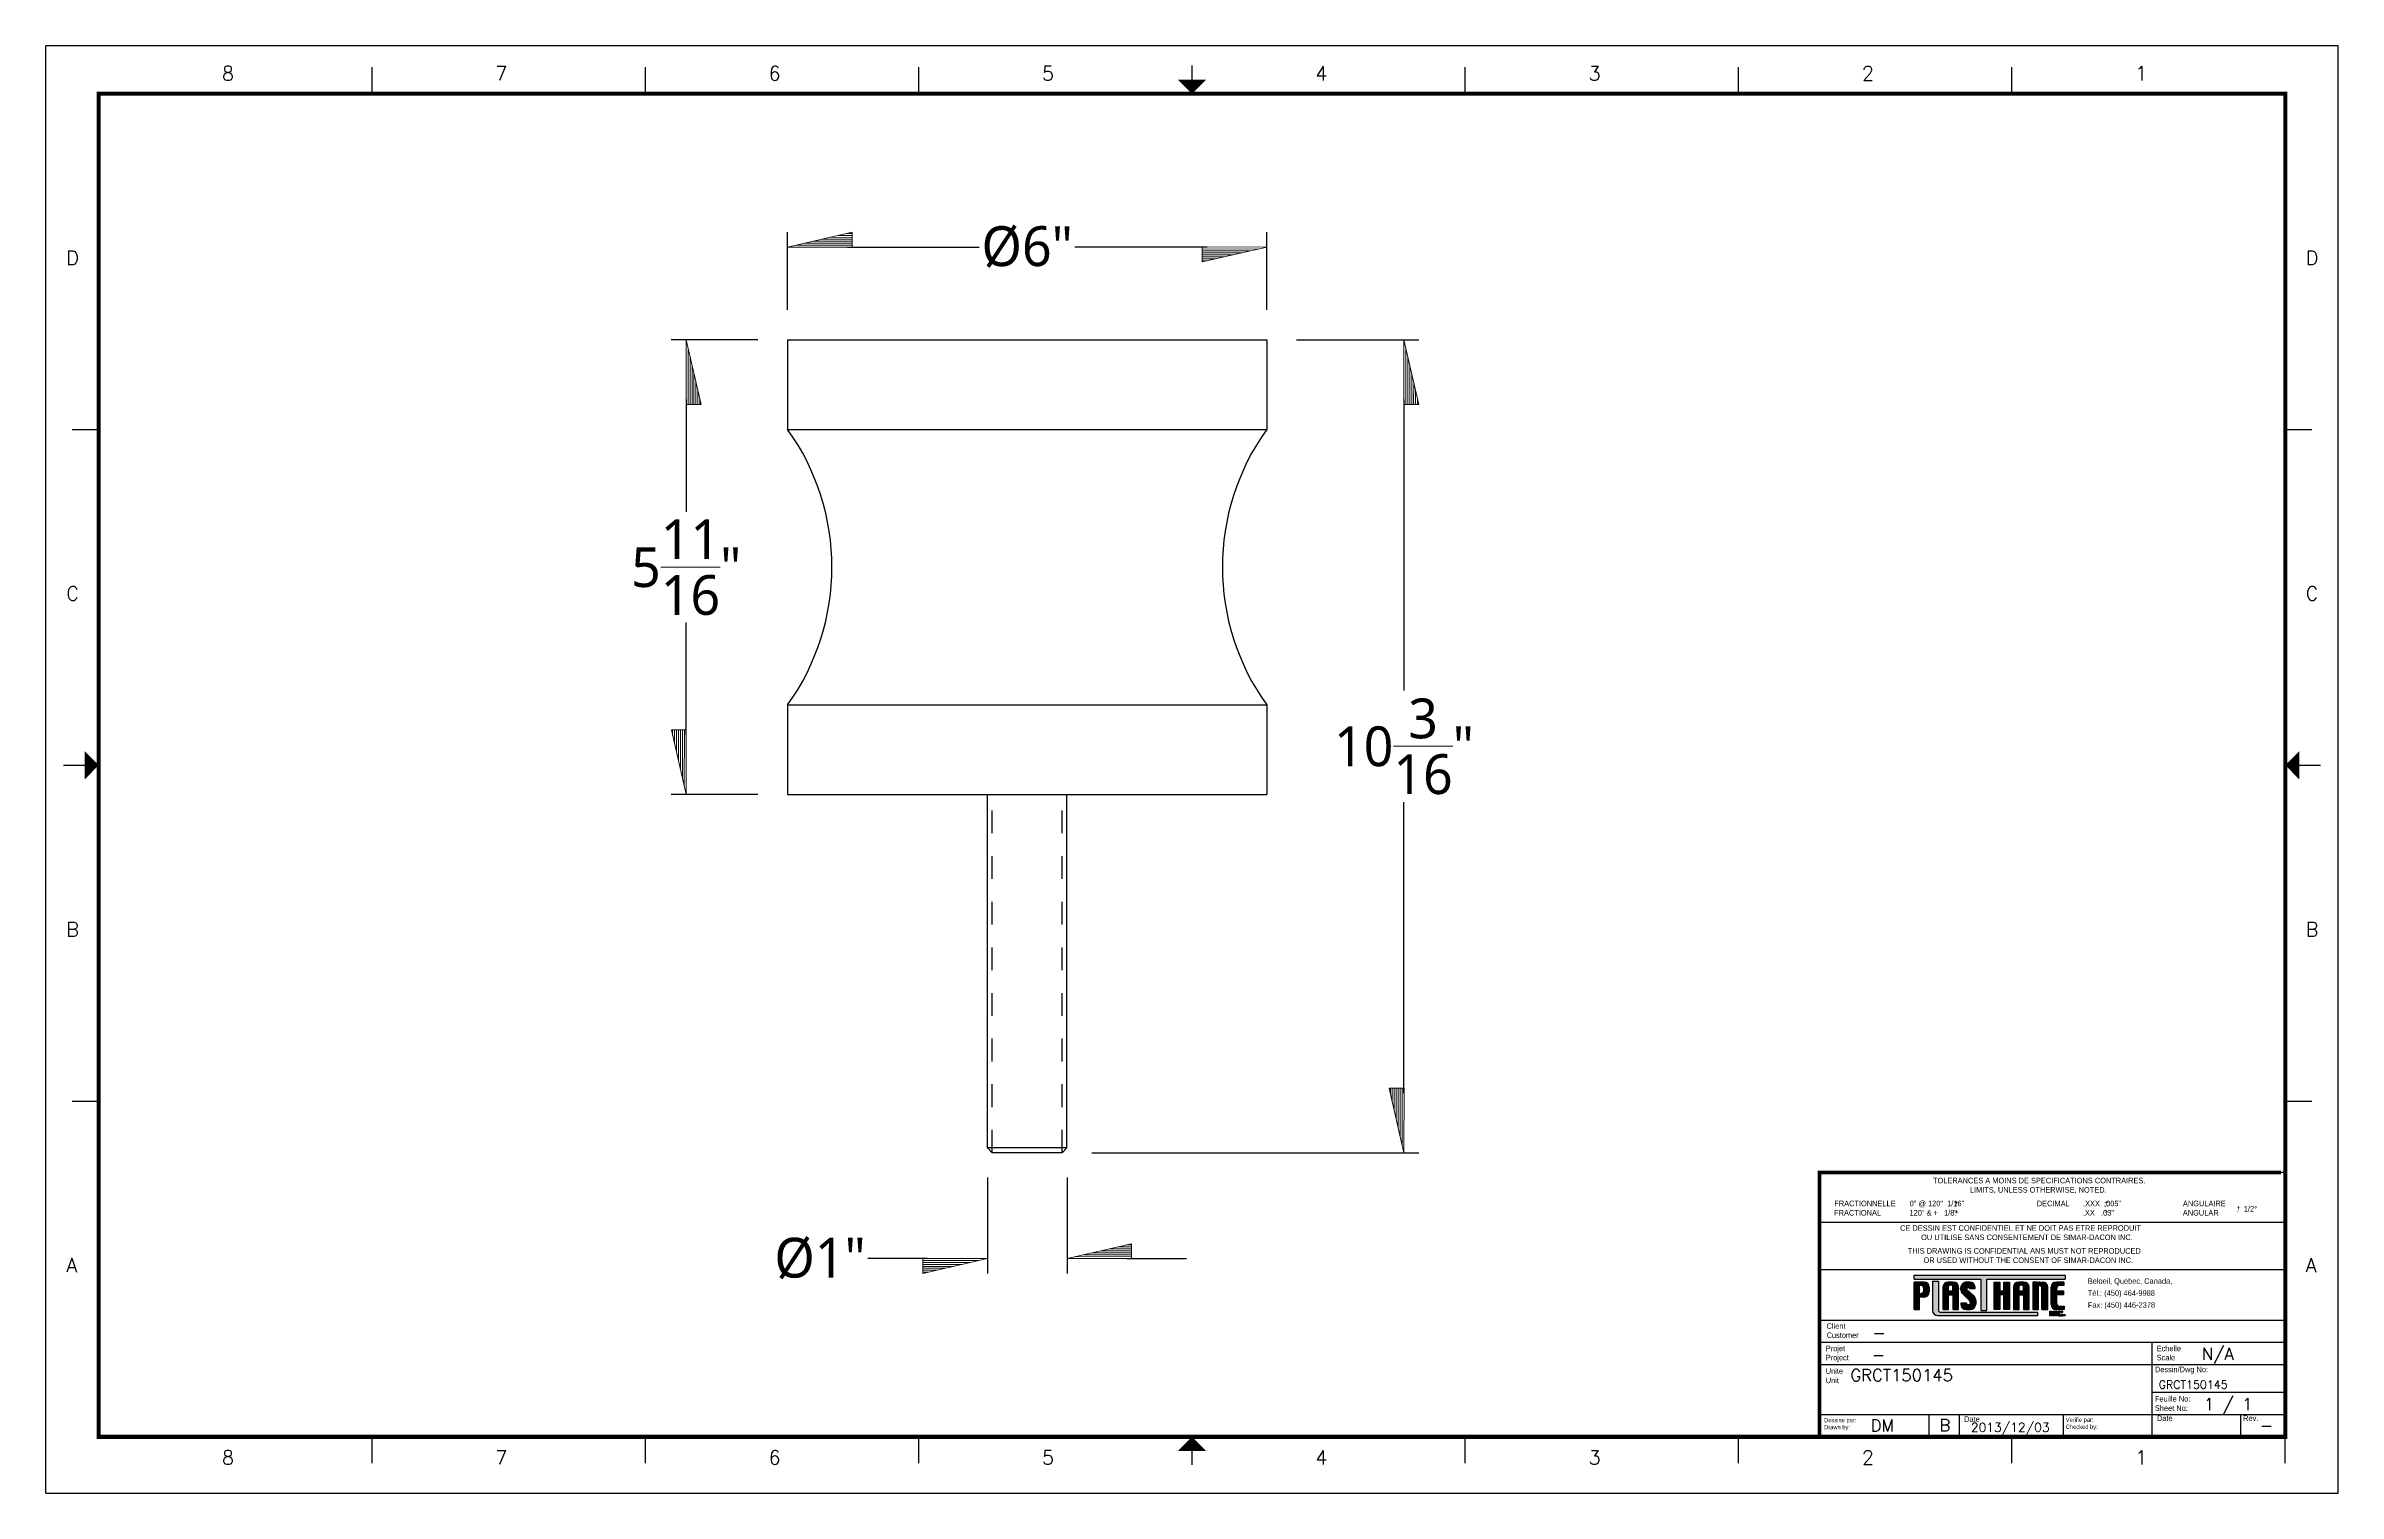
# Paper-space layout 'Layout1' of a CAD drawing. Extents: x 0 to 17, y 0 to 10.7.
# The model-space entities are those that its viewports show. They can reach past a viewport. Long polylines and large blocks are cut down to what shows.
import ezdxf

# ---------------------------------------------------------------- set-up
doc = ezdxf.new("R2010")
doc.units = 0
doc.header["$LTSCALE"] = 0.5
doc.header["$MEASUREMENT"] = 0
doc.linetypes.add('HIDDEN2', pattern=[0.1875, 0.125, -0.0625])
doc.layers.get('0').update_dxf_attribs({"linetype": 'CONTINUOUS'})
doc.layers.get('DEFPOINTS').update_dxf_attribs({"linetype": 'CONTINUOUS'})
doc.layers.add('AM_5', color=3, linetype='CONTINUOUS', lineweight=15)
doc.layers.add('CARTOUCHE', color=2, linetype='CONTINUOUS')
doc.layers.add('VUES', color=7, linetype='CONTINUOUS')
doc.layers.get('VUES').off()
doc.styles.add('CARTOUCHE', font='ROMANS.SHX', dxfattribs={"height": 0.1})
doc.styles.add('CARTOUCHE_2', font='ROMANS.SHX', dxfattribs={"height": 0.075})
doc.styles.add('pamphlet', font='segoeui.ttf', dxfattribs={"height": 0.5})
doc.styles.add('ROMANS', font='romans.shx')
doc.styles.add('STD1_1', font='stylu.ttf', dxfattribs={"height": 1})
doc.dimstyles.new('PAMPHLET$0', dxfattribs={"dimtxt": 0.5, "dimasz": 1.5, "dimexe": 0.1875, "dimexo": 0.375, "dimgap": 0.09375, "dimtad": 0, "dimtih": 1, "dimtoh": 1, "dimdec": 4, "dimzin": 0, "dimdsep": 46, "dimlunit": 4, "dimtxsty": 'pamphlet', "dimblk1": 'BFL', "dimblk2": 'BFL', "dimsah": 1, "dimcen": -0.09375, "dimadec": 0, "dimazin": 0, "dimtfac": 1, "dimtdec": 4, "dimtofl": 0, "dimtmove": 0, "dimatfit": 1, "dimldrblk": 'BFL', "dimfxl": 0, "dimtolj": 1, "dimtzin": 0, "dimarcsym": 0})

# ---------------------------------------------------------------- blocks, each defined once
blk = doc.blocks.new('CADRE_FORMAT_B')
at = {"layer": 'CARTOUCHE'}
for p, q in [((0, 0), (0, 10.735)), ((17, 10.735), (0, 10.735)), ((17, 0), (17, 10.735)), ((2.419, 10.38), (2.419, 10.576)), ((4.446, 10.38), (4.446, 10.576)), ((6.473, 10.38), (6.473, 10.576)), ((8.5, 10.38), (8.5, 10.576)), ((8.5, 10.38), (8.5, 10.576)), ((10.527, 10.38), (10.527, 10.576)), ((12.554, 10.38), (12.554, 10.576)), ((14.581, 10.38), (14.581, 10.576)), ((0.196, 7.889), (0.392, 7.889)), ((16.608, 7.889), (16.804, 7.889)), ((0.131, 5.399), (0.392, 5.399)), ((0.196, 5.399), (0.392, 5.399)), ((16.608, 5.399), (16.869, 5.399)), ((16.608, 5.399), (16.804, 5.399)), ((0.196, 2.908), (0.392, 2.908)), ((16.608, 2.908), (16.804, 2.908)), ((2.419, 0.222), (2.419, 0.418)), ((4.446, 0.222), (4.446, 0.418)), ((6.473, 0.222), (6.473, 0.418)), ((8.5, 0.222), (8.5, 0.418)), ((8.5, 0.222), (8.5, 0.418)), ((10.527, 0.222), (10.527, 0.418)), ((12.554, 0.222), (12.554, 0.418)), ((14.581, 0.222), (14.581, 0.418)), ((16.608, 0.222), (16.608, 0.418)), ((0, 0), (17, 0))]:
    blk.add_line(p, q, dxfattribs=at)
at = {"layer": 'CARTOUCHE', "const_width": 0.0105}
for points in [[(8.5, 10.589), (8.5, 10.484)], [(0.183, 5.399), (0.288, 5.399)], [(16.681, 5.43), (16.681, 5.43)], [(8.5, 0.209), (8.5, 0.313)]]:
    blk.add_lwpolyline(points, dxfattribs=at)
at = {"layer": 'CARTOUCHE', "const_width": 0.0312}
blk.add_lwpolyline([(16.608, 10.38), (0.392, 10.38), (0.392, 0.418), (16.608, 0.418)], close=True, dxfattribs=at)
at = {"layer": 'CARTOUCHE'}
for points in [[(8.395, 10.484), (8.605, 10.484), (8.5, 10.38)], [(0.288, 5.294), (0.288, 5.503), (0.392, 5.399)], [(16.712, 5.294), (16.712, 5.503), (16.608, 5.399)], [(8.395, 0.313), (8.605, 0.313), (8.5, 0.418)]]:
    blk.add_solid(points, dxfattribs=at)
at = {"layer": 'CARTOUCHE', "style": 'ROMANS'}
for s, p in [('8', (1.306, 10.478)), ('7', (3.333, 10.478)), ('6', (5.36, 10.478)), ('5', (7.387, 10.478)), ('4', (9.414, 10.478)), ('3', (11.441, 10.478)), ('2', (13.468, 10.478)), ('1', (15.495, 10.478)), ('D', (0.151, 9.11)), ('D', (16.759, 9.11)), ('C', (0.151, 6.62)), ('C', (16.759, 6.62)), ('B', (0.151, 4.129)), ('B', (16.759, 4.129)), ('A', (0.151, 1.639)), ('A', (16.759, 1.639)), ('8', (1.306, 0.212)), ('7', (3.333, 0.212)), ('6', (5.36, 0.212)), ('5', (7.387, 0.212)), ('4', (9.414, 0.212)), ('3', (11.441, 0.212)), ('2', (13.468, 0.212)), ('1', (15.495, 0.212))]:
    blk.add_text(s, height=0.105, dxfattribs=at).set_placement(p)
blk = doc.blocks.new('DESCRIPTIONDELACARTOUCHEFORMATB')
at = {"layer": 'CARTOUCHE'}
for tag, p, height, style in [('CLIENT', (-2.075, 0.195), 0.0891, 'CARTOUCHE'), ('PROJET', (-2.08, 0.03), 0.0891, 'CARTOUCHE'), ('ÉCHELLE', (0.368, 0.035), 0.0891, 'CARTOUCHE'), ('DESCRIPTION1', (-2.238, -0.122), 0.0891, 'CARTOUCHE'), ('DESCRIPTION2', (-2.238, -0.236), 0.0891, 'CARTOUCHE'), ('#DESSIN', (0.048, -0.178), 0.0891, 'CARTOUCHE'), ('DESCRIPTION3', (-2.237, -0.349), 0.0891, 'CARTOUCHE'), ('#FEUILLE', (0.384, -0.338), 0.0891, 'CARTOUCHE'), ('DESSINÉ', (-2.088, -0.496), 0.0891, 'CARTOUCHE'), ('FORMAT', (-1.578, -0.494), 0.0891, 'CARTOUCHE'), ('DATECONCEPTION', (-1.345, -0.498), 0.0668, 'CARTOUCHE_2'), ('VÉRIFIÉ_PAR', (-0.305, -0.493), 0.0891, 'CARTOUCHE'), ('DATEVÉRIFICATION', (0.193, -0.493), 0.0891, 'CARTOUCHE'), ('RÉVISION', (0.798, -0.493), 0.0891, 'CARTOUCHE')]:
    blk.add_attdef(tag, p, '', height=height, dxfattribs=dict(at, style=style))
blk = doc.blocks.new('BFL')
for p, q in [((0, 0), (-1.08, 0.001)), ((-1.08, 0.001), (-1.08, -0.249)), ((0, 0), (-1.08, -0.249)), ((-0.141, -0.033), (-1.08, -0.031)), ((-0.283, -0.065), (-1.08, -0.064)), ((-0.424, -0.098), (-1.08, -0.097)), ((-0.565, -0.13), (-1.08, -0.13)), ((-0.707, -0.163), (-1.08, -0.162)), ((-0.848, -0.195), (-1.08, -0.195)), ((-0.99, -0.228), (-1.08, -0.228))]:
    blk.add_line(p, q)
blk = doc.blocks.new('*D8')
at = {"layer": 'AM_5', "color": 0, "lineweight": -2, "ltscale": 0.75, "transparency": 16777216}
for p, q in [((189.811, 106.034), (189.811, 107.012)), ((190.561, 106.824), (192.218, 106.824)), ((195.077, 106.824), (193.419, 106.824)), ((195.827, 106.034), (195.827, 107.012))]:
    blk.add_line(p, q, dxfattribs=at)
at = {"layer": 'DEFPOINTS', "color": 0, "ltscale": 0.75, "transparency": 16777216}
for p in [(195.827, 106.824), (189.811, 105.659), (195.827, 105.659)]:
    blk.add_point(p, dxfattribs=at)
at = {"layer": 'AM_5', "color": 0, "lineweight": -2, "ltscale": 0.75, "transparency": 16777216, "xscale": 0.75, "yscale": 0.75, "zscale": 0.75, "rotation": 180}
blk.add_blockref('BFL', (189.811, 106.824), dxfattribs=at)
at = {"layer": 'AM_5', "color": 0, "lineweight": -2, "ltscale": 0.75, "transparency": 16777216, "xscale": 0.75, "yscale": 0.75, "zscale": 0.75}
blk.add_blockref('BFL', (195.827, 106.824), dxfattribs=at)
at = {"layer": 'AM_5', "color": 0, "ltscale": 0.75, "transparency": 16777216, "insert": (192.819, 106.824), "char_height": 0.5, "attachment_point": 5, "style": 'pamphlet'}
blk.add_mtext('\\A1;%%C6"', dxfattribs=at)
blk = doc.blocks.new('*D9')
at = {"layer": 'AM_5', "color": 0, "lineweight": -2, "ltscale": 0.75, "transparency": 16777216}
for p, q in [((192.319, 95.138), (192.319, 93.935)), ((193.319, 95.138), (193.319, 93.935)), ((191.569, 94.122), (190.819, 94.122)), ((194.069, 94.122), (194.819, 94.122))]:
    blk.add_line(p, q, dxfattribs=at)
at = {"layer": 'DEFPOINTS', "color": 0, "ltscale": 0.75, "transparency": 16777216}
for p in [(192.319, 95.513), (193.319, 95.513), (192.319, 94.122)]:
    blk.add_point(p, dxfattribs=at)
at = {"layer": 'AM_5', "color": 0, "lineweight": -2, "ltscale": 0.75, "transparency": 16777216, "xscale": 0.75, "yscale": 0.75, "zscale": 0.75}
blk.add_blockref('BFL', (192.319, 94.122), dxfattribs=at)
at = {"layer": 'AM_5', "color": 0, "lineweight": -2, "ltscale": 0.75, "transparency": 16777216, "xscale": 0.75, "yscale": 0.75, "zscale": 0.75, "rotation": 180}
blk.add_blockref('BFL', (193.319, 94.122), dxfattribs=at)
at = {"layer": 'AM_5', "color": 0, "ltscale": 0.75, "transparency": 16777216, "insert": (190.218, 94.122), "char_height": 0.5, "attachment_point": 5, "style": 'pamphlet'}
blk.add_mtext('\\A1;%%C1"', dxfattribs=at)
blk = doc.blocks.new('*D10')
at = {"layer": 'AM_5', "color": 0, "lineweight": -2, "ltscale": 0.75, "transparency": 16777216}
for p, q in [((189.436, 105.659), (188.351, 105.659)), ((188.538, 104.909), (188.538, 103.501)), ((188.538, 100.7), (188.538, 102.108)), ((189.436, 99.95), (188.351, 99.95))]:
    blk.add_line(p, q, dxfattribs=at)
at = {"layer": 'DEFPOINTS', "color": 0, "ltscale": 0.75, "transparency": 16777216}
for p in [(189.811, 105.659), (188.538, 99.95), (189.811, 99.95)]:
    blk.add_point(p, dxfattribs=at)
at = {"layer": 'AM_5', "color": 0, "lineweight": -2, "ltscale": 0.75, "transparency": 16777216, "xscale": 0.75, "yscale": 0.75, "zscale": 0.75}
for p, rotation in [((188.538, 105.659), 90), ((188.538, 99.95), 270)]:
    blk.add_blockref('BFL', p, dxfattribs=dict(at, rotation=rotation))
at = {"layer": 'AM_5', "color": 0, "ltscale": 0.75, "transparency": 16777216, "insert": (188.538, 102.805), "char_height": 0.5, "attachment_point": 5, "style": 'pamphlet'}
blk.add_mtext('\\A1;5{\\H1.000000x;\\S11/16;}"', dxfattribs=at)
blk = doc.blocks.new('*D11')
at = {"layer": 'AM_5', "color": 0, "lineweight": -2, "ltscale": 0.75, "transparency": 16777216}
for p, q in [((196.202, 105.659), (197.737, 105.659)), ((197.55, 104.909), (197.55, 101.254)), ((197.55, 96.2), (197.55, 99.855)), ((193.631, 95.45), (197.737, 95.45))]:
    blk.add_line(p, q, dxfattribs=at)
at = {"layer": 'DEFPOINTS', "color": 0, "ltscale": 0.75, "transparency": 16777216}
for p in [(195.827, 105.659), (193.256, 95.45), (197.55, 95.45)]:
    blk.add_point(p, dxfattribs=at)
at = {"layer": 'AM_5', "color": 0, "lineweight": -2, "ltscale": 0.75, "transparency": 16777216, "xscale": 0.75, "yscale": 0.75, "zscale": 0.75}
for p, rotation in [((197.55, 105.659), 90), ((197.55, 95.45), 270)]:
    blk.add_blockref('BFL', p, dxfattribs=dict(at, rotation=rotation))
at = {"layer": 'AM_5', "color": 0, "ltscale": 0.75, "transparency": 16777216, "insert": (197.55, 100.555), "char_height": 0.5, "attachment_point": 5, "style": 'pamphlet'}
blk.add_mtext('\\A1;10{\\H1.000000x;\\S3/16;}"', dxfattribs=at)

msp = doc.modelspace()

# ---------------------------------------------------------------- linework, layer by layer
for p, q in [((189.81088, 105.65888), (195.82688, 105.65888)), ((189.81088, 105.65888), (189.81088, 104.53388)), ((195.82688, 105.65888), (195.82688, 104.53388)), ((189.81088, 104.53388), (195.82688, 104.53388)), ((189.81088, 101.07523), (195.82688, 101.07523)), ((189.81088, 101.07523), (189.81088, 99.95023)), ((195.82688, 101.07523), (195.82688, 99.95023)), ((189.81088, 99.95023), (195.82688, 99.95023)), ((192.31888, 95.51273), (192.31888, 99.95023)), ((193.31888, 95.51273), (193.31888, 99.95023)), ((193.31888, 95.51273), (192.31888, 95.51273)), ((192.38138, 95.45023), (192.31888, 95.51273)), ((193.25638, 95.45023), (192.38138, 95.45023)), ((193.25638, 95.45023), (193.31888, 95.51273))]:
    msp.add_line(p, q)
at = {"linetype": 'HIDDEN2'}
for p, q in [((192.38138, 95.45023), (192.38138, 99.95023)), ((193.25638, 95.45023), (193.25638, 99.95023))]:
    msp.add_line(p, q, dxfattribs=at)
for centre, start, end in [((187.40486, 102.80456), 324.293436, 35.706564), ((198.23291, 102.80456), 144.293436, 215.706564)]:
    msp.add_arc(centre, 2.96303, start, end)

# ---------------------------------------------------------------- dimensions: what is measured, and where the dimension line sits
at = {"layer": 'AM_5', "color": 0, "ltscale": 0.75}
dim = msp.add_linear_dim(base=(195.82688, 106.82444), p1=(189.81088, 105.65888), p2=(195.82688, 105.65888), text='%%C<>', dimstyle='PAMPHLET$0', override={"dimasz": 0.75}, dxfattribs=at)
dim.commit()
dim.dimension.update_dxf_attribs({"geometry": '*D8', "text_midpoint": (192.81888, 106.82444)})
for base, p1, p2, picture, middle in [((188.5384809641, 99.9502338935), (189.8108848452, 105.6588838935), (189.8108848452, 99.9502338935), '*D10', (188.5384809641, 102.8045588935)), ((197.5495683551, 95.4502338935), (195.8268848452, 105.6588838935), (193.2563848452, 95.4502338935), '*D11', (197.5495683551, 100.5545588935))]:
    dim = msp.add_linear_dim(base=base, p1=p1, p2=p2, angle=90, dimstyle='PAMPHLET$0', override={"dimasz": 0.75}, dxfattribs=at)
    dim.commit()
    dim.dimension.update_dxf_attribs({"geometry": picture, "text_midpoint": middle})
dim = msp.add_linear_dim(base=(192.31888, 94.12238), p1=(193.31888, 95.51273), p2=(192.31888, 95.51273), angle=0, text='%%C<>', dimstyle='PAMPHLET$0', override={"dimasz": 0.75}, dxfattribs=at)
dim.commit()
dim.dimension.update_dxf_attribs({"geometry": '*D9', "text_midpoint": (190.21848, 94.12238)})

psp = doc.layouts.get("Layout1")

# ---------------------------------------------------------------- hatches: boundary and pattern name
for points in [[(13.856, 1.587), (14.351, 1.587), (14.351, 1.356), (14.395, 1.356), (14.395, 1.587), (14.975, 1.587), (14.975, 1.618), (13.856, 1.618)], [(14.491, 1.361), (14.491, 1.472), (14.521, 1.472), (14.521, 1.361), (14.563, 1.361), (14.563, 1.566), (14.521, 1.566), (14.521, 1.5), (14.491, 1.5), (14.491, 1.566), (14.449, 1.566), (14.449, 1.361)]]:
    psp.add_hatch(color=2).paths.add_polyline_path(points)
h = psp.add_hatch(color=2)
edge = h.paths.add_edge_path()
edge.add_arc((13.929, 1.527), 0.0391, 0, 90)
edge.add_line((13.929, 1.566), (13.856, 1.566))
edge.add_line((13.856, 1.566), (13.856, 1.362))
edge.add_line((13.856, 1.362), (13.895, 1.362))
edge.add_line((13.895, 1.362), (13.895, 1.455))
edge.add_line((13.895, 1.455), (13.929, 1.455))
edge.add_arc((13.929, 1.494), 0.0391, 270, 360)
edge.add_line((13.968, 1.494), (13.968, 1.527))
edge = h.paths.add_edge_path(flags=16)
edge.add_line((13.895, 1.48), (13.895, 1.542))
edge.add_line((13.895, 1.542), (13.905, 1.542))
edge.add_arc((13.905, 1.52), 0.0215, 0, 90, ccw=False)
edge.add_line((13.926, 1.52), (13.926, 1.502))
edge.add_arc((13.905, 1.502), 0.0215, -90, 0, ccw=False)
edge.add_line((13.905, 1.48), (13.895, 1.48))
h = psp.add_hatch(color=2)
edge = h.paths.add_edge_path()
edge.add_line((14.774, 1.341), (14.054, 1.341))
edge.add_arc((14.054, 1.361), 0.0195, 180, 270, ccw=False)
edge.add_line((14.035, 1.361), (14.035, 1.572))
edge.add_line((14.035, 1.572), (13.992, 1.572))
edge.add_line((13.992, 1.572), (13.992, 1.356))
edge.add_arc((14.031, 1.356), 0.0391, 180, 270)
edge.add_line((14.031, 1.317), (14.774, 1.317))
edge.add_line((14.774, 1.317), (14.774, 1.341))
h = psp.add_hatch(color=2)
edge = h.paths.add_edge_path()
edge.add_line((14.146, 1.566), (14.108, 1.566))
edge.add_arc((14.108, 1.527), 0.0391, 90, 180)
edge.add_line((14.068, 1.527), (14.068, 1.361))
edge.add_line((14.068, 1.361), (14.111, 1.361))
edge.add_line((14.111, 1.361), (14.111, 1.472))
edge.add_line((14.111, 1.472), (14.142, 1.472))
edge.add_line((14.142, 1.472), (14.142, 1.361))
edge.add_line((14.142, 1.361), (14.185, 1.361))
edge.add_line((14.185, 1.361), (14.185, 1.527))
edge.add_arc((14.146, 1.527), 0.0391, 0, 90)
edge = h.paths.add_edge_path(flags=16)
edge.add_line((14.111, 1.5), (14.111, 1.534))
edge.add_arc((14.119, 1.534), 0.00781, 90, 180, ccw=False)
edge.add_line((14.119, 1.542), (14.134, 1.542))
edge.add_arc((14.134, 1.534), 0.00781, 0, 90, ccw=False)
edge.add_line((14.142, 1.534), (14.142, 1.5))
edge.add_line((14.142, 1.5), (14.111, 1.5))
h = psp.add_hatch(color=2)
edge = h.paths.add_edge_path()
edge.add_line((14.266, 1.518), (14.308, 1.518))
edge.add_line((14.308, 1.518), (14.308, 1.527))
edge.add_arc((14.268, 1.527), 0.0391, 0, 90)
edge.add_line((14.268, 1.566), (14.247, 1.566))
edge.add_arc((14.247, 1.52), 0.0469, 90, 180)
edge.add_line((14.2, 1.52), (14.2, 1.514))
edge.add_arc((14.247, 1.514), 0.0469, 180, 224.6603)
edge.add_line((14.213, 1.481), (14.265, 1.429))
edge.add_arc((14.251, 1.416), 0.0195, 0, 44.6603, ccw=False)
edge.add_line((14.27, 1.416), (14.27, 1.403))
edge.add_arc((14.256, 1.403), 0.0139, -180, 0, ccw=False)
edge.add_line((14.243, 1.403), (14.243, 1.41))
edge.add_line((14.243, 1.41), (14.201, 1.41))
edge.add_line((14.201, 1.41), (14.201, 1.401))
edge.add_arc((14.24, 1.401), 0.0391, 180, 270)
edge.add_line((14.24, 1.362), (14.273, 1.362))
edge.add_arc((14.273, 1.401), 0.0391, 270, 360)
edge.add_line((14.312, 1.401), (14.312, 1.432))
edge.add_arc((14.273, 1.432), 0.0391, 0, 46.6435)
edge.add_line((14.3, 1.46), (14.244, 1.513))
edge.add_arc((14.253, 1.523), 0.0132, 0, 226.6435, ccw=False)
edge.add_line((14.266, 1.523), (14.266, 1.518))
h = psp.add_hatch(color=2)
edge = h.paths.add_edge_path()
edge.add_line((14.666, 1.472), (14.666, 1.361))
edge.add_line((14.666, 1.361), (14.708, 1.361))
edge.add_line((14.708, 1.361), (14.708, 1.527))
edge.add_arc((14.669, 1.527), 0.0391, 0, 90)
edge.add_line((14.669, 1.566), (14.631, 1.566))
edge.add_arc((14.631, 1.527), 0.0391, 90, 180)
edge.add_line((14.592, 1.527), (14.592, 1.361))
edge.add_line((14.592, 1.361), (14.634, 1.361))
edge.add_line((14.634, 1.361), (14.634, 1.472))
edge.add_line((14.634, 1.472), (14.666, 1.472))
edge = h.paths.add_edge_path(flags=16)
edge.add_arc((14.642, 1.534), 0.00781, 90, 180, ccw=False)
edge.add_line((14.642, 1.542), (14.658, 1.542))
edge.add_arc((14.658, 1.534), 0.00781, 0, 90, ccw=False)
edge.add_line((14.666, 1.534), (14.666, 1.5))
edge.add_line((14.666, 1.5), (14.634, 1.5))
edge.add_line((14.634, 1.5), (14.634, 1.534))
h = psp.add_hatch(color=2)
edge = h.paths.add_edge_path()
edge.add_arc((14.784, 1.52), 0.0195, 0, 90, ccw=False)
edge.add_line((14.803, 1.52), (14.803, 1.361))
edge.add_line((14.803, 1.361), (14.847, 1.361))
edge.add_line((14.847, 1.361), (14.847, 1.527))
edge.add_arc((14.808, 1.527), 0.0391, 0, 90)
edge.add_line((14.808, 1.566), (14.785, 1.566))
edge.add_arc((14.785, 1.559), 0.00781, 90, 180)
edge.add_line((14.777, 1.559), (14.777, 1.558))
edge.add_line((14.777, 1.558), (14.77, 1.558))
edge.add_line((14.77, 1.558), (14.77, 1.566))
edge.add_line((14.77, 1.566), (14.735, 1.566))
edge.add_line((14.735, 1.566), (14.735, 1.361))
edge.add_line((14.735, 1.361), (14.778, 1.361))
edge.add_line((14.778, 1.361), (14.778, 1.54))
edge.add_line((14.778, 1.54), (14.784, 1.54))
h = psp.add_hatch(color=2)
edge = h.paths.add_edge_path()
edge.add_line((14.962, 1.471), (14.962, 1.5))
edge.add_line((14.962, 1.5), (14.912, 1.5))
edge.add_line((14.912, 1.5), (14.912, 1.521))
edge.add_arc((14.932, 1.521), 0.0195, 90, 180, ccw=False)
edge.add_line((14.932, 1.541), (14.965, 1.541))
edge.add_line((14.965, 1.541), (14.965, 1.566))
edge.add_line((14.965, 1.566), (14.91, 1.566))
edge.add_arc((14.91, 1.527), 0.0391, 90, 180)
edge.add_line((14.87, 1.527), (14.87, 1.4))
edge.add_arc((14.91, 1.4), 0.0391, 180, 270)
edge.add_line((14.91, 1.361), (14.969, 1.361))
edge.add_line((14.969, 1.361), (14.969, 1.387))
edge.add_line((14.969, 1.387), (14.932, 1.387))
edge.add_arc((14.932, 1.406), 0.0195, 180, 270, ccw=False)
edge.add_line((14.912, 1.406), (14.912, 1.471))
edge.add_line((14.912, 1.471), (14.962, 1.471))
h = psp.add_hatch(color=2)
edge = h.paths.add_edge_path()
edge.add_line((14.873, 1.35), (14.863, 1.35))
edge.add_arc((14.863, 1.348), 0.00195, 90, 180)
edge.add_line((14.861, 1.348), (14.861, 1.318))
edge.add_arc((14.863, 1.318), 0.00195, 180, 270)
edge.add_line((14.863, 1.316), (14.873, 1.316))
edge.add_arc((14.873, 1.318), 0.00195, 270, 360)
edge.add_line((14.875, 1.318), (14.875, 1.348))
edge.add_arc((14.873, 1.348), 0.00195, 360, 450)
h = psp.add_hatch(color=2)
edge = h.paths.add_edge_path()
edge.add_line((14.899, 1.345), (14.901, 1.345))
edge.add_arc((14.901, 1.343), 0.00195, 0, 90, ccw=False)
edge.add_line((14.903, 1.343), (14.903, 1.318))
edge.add_arc((14.905, 1.318), 0.00195, 180, 270)
edge.add_line((14.905, 1.316), (14.915, 1.316))
edge.add_arc((14.915, 1.318), 0.00195, 270, 360)
edge.add_line((14.917, 1.318), (14.917, 1.348))
edge.add_arc((14.915, 1.348), 0.00195, 360, 450)
edge.add_line((14.915, 1.35), (14.885, 1.35))
edge.add_arc((14.885, 1.348), 0.00195, 90, 180)
edge.add_line((14.883, 1.348), (14.883, 1.318))
edge.add_arc((14.885, 1.318), 0.00195, 180, 270)
edge.add_line((14.885, 1.316), (14.895, 1.316))
edge.add_arc((14.895, 1.318), 0.00195, 270, 360)
edge.add_line((14.897, 1.318), (14.897, 1.343))
edge.add_arc((14.899, 1.343), 0.00195, 90, 180, ccw=False)
h = psp.add_hatch(color=2)
edge = h.paths.add_edge_path()
edge.add_line((14.925, 1.316), (14.956, 1.316))
edge.add_arc((14.956, 1.318), 0.00195, 270, 360)
edge.add_line((14.958, 1.318), (14.958, 1.322))
edge.add_arc((14.956, 1.322), 0.00195, 0, 90)
edge.add_line((14.956, 1.324), (14.945, 1.324))
edge.add_arc((14.945, 1.322), 0.00198, 90.3019, 172.9946)
edge.add_arc((14.941, 1.322), 0.00195, -90, 0, ccw=False)
edge.add_line((14.941, 1.32), (14.939, 1.32))
edge.add_arc((14.939, 1.322), 0.00195, 180, 270, ccw=False)
edge.add_line((14.937, 1.322), (14.937, 1.343))
edge.add_arc((14.939, 1.343), 0.00195, 90, 180, ccw=False)
edge.add_line((14.939, 1.345), (14.941, 1.345))
edge.add_arc((14.941, 1.343), 0.00195, 0, 90, ccw=False)
edge.add_arc((14.945, 1.344), 0.00198, 187.0054, 269.6981)
edge.add_line((14.945, 1.342), (14.956, 1.342))
edge.add_arc((14.956, 1.344), 0.00195, 270, 360)
edge.add_line((14.958, 1.344), (14.958, 1.348))
edge.add_arc((14.956, 1.348), 0.00195, 0, 90)
edge.add_line((14.956, 1.35), (14.925, 1.35))
edge.add_arc((14.925, 1.348), 0.00195, 90, 180)
edge.add_line((14.923, 1.348), (14.923, 1.318))
edge.add_arc((14.925, 1.318), 0.00195, 180, 270)
h = psp.add_hatch(color=2)
edge = h.paths.add_edge_path()
edge.add_line((14.975, 1.318), (14.975, 1.322))
edge.add_arc((14.973, 1.322), 0.00195, 360, 450)
edge.add_line((14.973, 1.324), (14.963, 1.324))
edge.add_arc((14.963, 1.322), 0.00195, 90, 180)
edge.add_line((14.961, 1.322), (14.961, 1.318))
edge.add_arc((14.963, 1.318), 0.00195, 180, 270)
edge.add_line((14.963, 1.316), (14.973, 1.316))
edge.add_arc((14.973, 1.318), 0.00195, 270, 360)

# ---------------------------------------------------------------- linework, layer by layer
at = {"color": 2}
for p, q in [((13.856, 1.618), (14.975, 1.618)), ((13.856, 1.587), (13.856, 1.618)), ((13.856, 1.587), (14.351, 1.587)), ((13.856, 1.362), (13.856, 1.566)), ((13.929, 1.566), (13.856, 1.566)), ((13.895, 1.48), (13.895, 1.542)), ((13.895, 1.542), (13.905, 1.542)), ((13.992, 1.572), (14.035, 1.572)), ((13.992, 1.572), (13.992, 1.356)), ((14.035, 1.572), (14.035, 1.361)), ((14.146, 1.566), (14.108, 1.566)), ((14.111, 1.5), (14.111, 1.534)), ((14.134, 1.542), (14.119, 1.542)), ((14.142, 1.5), (14.142, 1.534)), ((14.268, 1.566), (14.247, 1.566)), ((14.351, 1.587), (14.351, 1.356)), ((14.395, 1.587), (14.975, 1.587)), ((14.395, 1.356), (14.395, 1.587)), ((14.449, 1.566), (14.491, 1.566)), ((14.449, 1.361), (14.449, 1.566)), ((14.491, 1.566), (14.491, 1.5)), ((14.521, 1.5), (14.521, 1.566)), ((14.521, 1.566), (14.563, 1.566)), ((14.563, 1.566), (14.563, 1.361)), ((14.669, 1.566), (14.631, 1.566)), ((14.634, 1.5), (14.634, 1.534)), ((14.658, 1.542), (14.642, 1.542)), ((14.666, 1.5), (14.666, 1.534)), ((14.735, 1.566), (14.735, 1.361)), ((14.77, 1.566), (14.735, 1.566)), ((14.77, 1.566), (14.77, 1.558)), ((14.77, 1.558), (14.777, 1.558)), ((14.777, 1.558), (14.777, 1.559)), ((14.778, 1.361), (14.778, 1.54)), ((14.778, 1.54), (14.784, 1.54)), ((14.785, 1.566), (14.808, 1.566)), ((14.965, 1.566), (14.91, 1.566)), ((14.965, 1.541), (14.932, 1.541)), ((14.965, 1.566), (14.965, 1.541)), ((14.975, 1.618), (14.975, 1.587)), ((13.856, 1.362), (13.895, 1.362)), ((13.895, 1.48), (13.905, 1.48)), ((13.895, 1.362), (13.895, 1.455)), ((13.895, 1.455), (13.929, 1.455)), ((13.926, 1.52), (13.926, 1.502)), ((13.968, 1.527), (13.968, 1.494)), ((14.068, 1.527), (14.068, 1.361)), ((14.068, 1.361), (14.111, 1.361)), ((14.111, 1.5), (14.142, 1.5)), ((14.111, 1.361), (14.111, 1.472)), ((14.111, 1.472), (14.142, 1.472)), ((14.142, 1.472), (14.142, 1.361)), ((14.142, 1.361), (14.185, 1.361)), ((14.185, 1.361), (14.185, 1.527)), ((14.2, 1.514), (14.2, 1.52)), ((14.243, 1.41), (14.201, 1.41)), ((14.201, 1.41), (14.201, 1.401)), ((14.213, 1.481), (14.265, 1.429)), ((14.24, 1.362), (14.273, 1.362)), ((14.243, 1.41), (14.243, 1.403)), ((14.244, 1.513), (14.3, 1.46)), ((14.266, 1.518), (14.266, 1.523)), ((14.266, 1.518), (14.308, 1.518)), ((14.27, 1.416), (14.27, 1.403)), ((14.308, 1.518), (14.308, 1.527)), ((14.312, 1.432), (14.312, 1.401)), ((14.491, 1.361), (14.449, 1.361)), ((14.491, 1.5), (14.521, 1.5)), ((14.521, 1.472), (14.491, 1.472)), ((14.491, 1.472), (14.491, 1.361)), ((14.521, 1.361), (14.521, 1.472)), ((14.563, 1.361), (14.521, 1.361)), ((14.592, 1.527), (14.592, 1.361)), ((14.592, 1.361), (14.634, 1.361)), ((14.634, 1.5), (14.666, 1.5)), ((14.634, 1.361), (14.634, 1.472)), ((14.634, 1.472), (14.666, 1.472)), ((14.666, 1.472), (14.666, 1.361)), ((14.666, 1.361), (14.708, 1.361)), ((14.708, 1.361), (14.708, 1.527)), ((14.735, 1.361), (14.778, 1.361)), ((14.803, 1.361), (14.803, 1.52)), ((14.803, 1.361), (14.847, 1.361)), ((14.847, 1.361), (14.847, 1.527)), ((14.87, 1.527), (14.87, 1.4)), ((14.969, 1.361), (14.91, 1.361)), ((14.912, 1.521), (14.912, 1.5)), ((14.912, 1.5), (14.962, 1.5)), ((14.962, 1.471), (14.912, 1.471)), ((14.912, 1.471), (14.912, 1.406)), ((14.932, 1.387), (14.969, 1.387)), ((14.962, 1.5), (14.962, 1.471)), ((14.969, 1.387), (14.969, 1.361)), ((14.031, 1.317), (14.774, 1.317)), ((14.774, 1.341), (14.054, 1.341)), ((14.351, 1.356), (14.395, 1.356)), ((14.774, 1.317), (14.774, 1.341)), ((14.885, 1.35), (14.915, 1.35)), ((14.917, 1.348), (14.917, 1.345)), ((14.923, 1.318), (14.923, 1.348)), ((14.923, 1.348), (14.923, 1.318)), ((14.925, 1.35), (14.943, 1.35)), ((14.935, 1.35), (14.925, 1.35)), ((14.935, 1.316), (14.925, 1.316)), ((14.925, 1.316), (14.943, 1.316)), ((14.937, 1.322), (14.937, 1.343)), ((14.941, 1.345), (14.939, 1.345)), ((14.941, 1.32), (14.939, 1.32)), ((14.943, 1.35), (14.956, 1.35)), ((14.943, 1.316), (14.956, 1.316)), ((14.956, 1.35), (14.945, 1.35)), ((14.956, 1.342), (14.945, 1.342)), ((14.945, 1.342), (14.956, 1.342)), ((14.956, 1.324), (14.945, 1.324)), ((14.945, 1.324), (14.956, 1.324)), ((14.956, 1.316), (14.945, 1.316)), ((14.958, 1.344), (14.958, 1.348)), ((14.958, 1.322), (14.958, 1.318))]:
    psp.add_line(p, q, dxfattribs=at)
for points in [[(14.863, 1.35), (14.873, 1.35, -0.414214), (14.875, 1.348), (14.875, 1.318, -0.414214), (14.873, 1.316), (14.863, 1.316, -0.414214), (14.861, 1.318), (14.861, 1.348, -0.414214)], [(14.963, 1.324), (14.973, 1.324, -0.414214), (14.975, 1.322), (14.975, 1.318, -0.414214), (14.973, 1.316), (14.963, 1.316, -0.414214), (14.961, 1.318), (14.961, 1.322, -0.414214)]]:
    psp.add_lwpolyline(points, format="xyb", close=True, dxfattribs=at)
psp.add_lwpolyline([(14.903, 1.35), (14.915, 1.35, -0.414214), (14.917, 1.348), (14.917, 1.318, -0.414214), (14.915, 1.316), (14.905, 1.316, -0.414214), (14.903, 1.318), (14.903, 1.343, 0.414214), (14.901, 1.345), (14.899, 1.345, 0.414214), (14.897, 1.343), (14.897, 1.318, -0.414214), (14.895, 1.316), (14.885, 1.316, -0.414214), (14.883, 1.318), (14.883, 1.348, -0.414214), (14.885, 1.35), (14.897, 1.35)], format="xyb", dxfattribs=at)
for centre, radius, start, end in [((13.905, 1.52), 0.0215, 0, 90), ((13.929, 1.527), 0.0391, 0, 90), ((14.108, 1.527), 0.0391, 90, 180), ((14.119, 1.534), 0.00781, 90, 180), ((14.134, 1.534), 0.00781, 0, 90), ((14.146, 1.527), 0.0391, 0, 90), ((14.247, 1.52), 0.0469, 90, 180), ((14.253, 1.523), 0.0132, 0, 226.6435), ((14.268, 1.527), 0.0391, 0, 90), ((14.631, 1.527), 0.0391, 90, 180), ((14.642, 1.534), 0.00781, 90, 180), ((14.658, 1.534), 0.00781, 0, 90), ((14.669, 1.527), 0.0391, 0, 90), ((14.785, 1.559), 0.00781, 90, 180), ((14.784, 1.52), 0.0195, 0, 90), ((14.808, 1.527), 0.0391, 0, 90), ((14.91, 1.527), 0.0391, 90, 180), ((14.932, 1.521), 0.0195, 90, 180), ((13.905, 1.502), 0.0215, 270, 0), ((13.929, 1.494), 0.0391, 270, 0), ((14.054, 1.361), 0.0195, 180, 270), ((14.247, 1.514), 0.0469, 180, 224.6603), ((14.24, 1.401), 0.0391, 180, 270), ((14.256, 1.403), 0.0139, 180, 0), ((14.251, 1.416), 0.0195, 0, 44.6603), ((14.273, 1.401), 0.0391, 270, 0), ((14.273, 1.432), 0.0391, 0, 46.6435), ((14.91, 1.4), 0.0391, 180, 270), ((14.932, 1.406), 0.0195, 180, 270), ((14.031, 1.356), 0.0391, 180, 270), ((14.925, 1.348), 0.00195, 90, 180), ((14.925, 1.348), 0.00195, 90, 180), ((14.925, 1.318), 0.00195, 180, 270), ((14.925, 1.318), 0.00195, 180, 270), ((14.939, 1.343), 0.00195, 90, 180), ((14.939, 1.322), 0.00195, 180, 270), ((14.941, 1.343), 0.00195, 0, 90), ((14.941, 1.322), 0.00195, 270, 0), ((14.945, 1.344), 0.00198, 187.0054, 269.6981), ((14.945, 1.322), 0.00198, 90.3019, 172.9946), ((14.956, 1.348), 0.00195, 0, 90), ((14.956, 1.348), 0.00195, 0, 90), ((14.956, 1.344), 0.00195, 270, 0), ((14.956, 1.344), 0.00195, 270, 0), ((14.956, 1.322), 0.00195, 0, 90), ((14.956, 1.322), 0.00195, 0, 90), ((14.956, 1.318), 0.00195, 270, 0), ((14.956, 1.318), 0.00195, 270, 0)]:
    psp.add_arc(centre, radius, start, end, dxfattribs=at)
at = {"layer": 'CARTOUCHE'}
for p, q in [((16.608, 2.379), (13.154, 2.379)), ((16.577, 2.379), (13.154, 2.379)), ((16.608, 2.008), (13.154, 2.008)), ((16.608, 1.656), (13.154, 1.656)), ((16.608, 1.281), (13.154, 1.281)), ((16.608, 1.117), (13.154, 1.117)), ((15.621, 0.582), (15.621, 1.117)), ((16.608, 0.952), (13.154, 0.952)), ((16.608, 0.747), (15.621, 0.747)), ((16.608, 0.582), (13.154, 0.582)), ((13.968, 0.418), (13.968, 0.582)), ((14.191, 0.418), (14.191, 0.582)), ((14.963, 0.418), (14.963, 0.582)), ((15.621, 0.418), (15.621, 0.582)), ((16.279, 0.418), (16.279, 0.582))]:
    psp.add_line(p, q, dxfattribs=at)
at = {"layer": 'CARTOUCHE', "const_width": 0.0266}
psp.add_lwpolyline([(13.154, 0.418), (13.154, 2.379), (16.577, 2.379)], dxfattribs=at)

# ---------------------------------------------------------------- block references
psp.add_blockref('CADRE_FORMAT_B', (0, 0))
ref = psp.add_blockref('DESCRIPTIONDELACARTOUCHEFORMATB', (15.621, 0.952))
ref.add_attrib('CLIENT', '-', (13.546, 1.147), dxfattribs={"layer": 'CARTOUCHE', "height": 0.0891, "style": 'CARTOUCHE'})
ref.add_attrib('PROJET', '-', (13.541, 0.983), dxfattribs={"layer": 'CARTOUCHE', "height": 0.0891, "style": 'CARTOUCHE'})
ref.add_attrib('DESCRIPTION1', 'GRCT150145', (13.383, 0.831), dxfattribs={"layer": 'CARTOUCHE', "height": 0.0891, "style": 'ROMANS'})
ref.add_attrib('DESSINÉ', 'DM', (13.533, 0.457), dxfattribs={"layer": 'CARTOUCHE', "height": 0.0891, "style": 'CARTOUCHE'})
ref.add_attrib('FORMAT', 'B', (14.043, 0.459), dxfattribs={"layer": 'CARTOUCHE', "height": 0.0891, "style": 'CARTOUCHE'})
ref.add_attrib('DATECONCEPTION', '2013/12/03', (14.276, 0.454), dxfattribs={"layer": 'CARTOUCHE', "height": 0.0668, "style": 'CARTOUCHE_2'})
ref.add_attrib('ÉCHELLE', 'N/A', (15.989, 0.988), dxfattribs={"layer": 'CARTOUCHE', "height": 0.0891, "style": 'CARTOUCHE'})
ref.add_attrib('#DESSIN', 'GRCT150145', (15.669, 0.775), dxfattribs={"layer": 'CARTOUCHE', "height": 0.06, "style": 'CARTOUCHE'})
ref.add_attrib('#FEUILLE', '1 / 1', (16.005, 0.615), dxfattribs={"layer": 'CARTOUCHE', "height": 0.0891, "style": 'CARTOUCHE'})
ref.add_attrib('RÉVISION', '-', (16.419, 0.459), dxfattribs={"layer": 'CARTOUCHE', "height": 0.0891, "style": 'CARTOUCHE'})

# ---------------------------------------------------------------- texts
at = {"layer": 'CARTOUCHE'}
for s, height, p in [('TOLERANCES A MOINS DE SPECIFICATIONS CONTRAIRES.', 0.04111, (13.995, 2.298)), ('LIMITS, UNLESS OTHERWISE, NOTED.', 0.04111, (14.269, 2.229)), ('FRACTIONAL', 0.0411, (13.262, 2.059)), ('FRACTIONNELLE', 0.04111, (13.263, 2.128)), ('0" @ 120"  1/16"', 0.04111, (13.822, 2.128)), ('120" & +   1/8"', 0.04111, (13.821, 2.059)), ('DECIMAL', 0.0411, (14.765, 2.128)), ('.XX   .03"', 0.0411, (15.107, 2.059)), ('.XXX  .005"', 0.04111, (15.108, 2.128)), ('ANGULAR', 0.0411, (15.848, 2.059)), ('ANGULAIRE', 0.0411, (15.849, 2.128)), ('1/2%%d', 0.0411, (16.3, 2.088)), ('CE DESSIN EST CONFIDENTIEL ET NE DOIT PAS ETRE REPRODUIT', 0.04111, (13.751, 1.946)), ('OU UTILISE SANS CONSENTEMENT DE SIMAR-DACON INC.', 0.04111, (13.907, 1.877)), ('THIS DRAWING IS CONFIDENTIAL ANS MUST NOT REPRODUCED', 0.04111, (13.808, 1.776)), ('OR USED WITHOUT THE CONSENT OF SIMAR-DACON INC.', 0.04111, (13.925, 1.707)), ('Beloeil, Quebec, Canada,', 0.04111, (15.143, 1.553)), ('Tél.: (450) 464-9988', 0.04111, (15.143, 1.464)), ('Fax: (450) 446-2378', 0.04111, (15.144, 1.375)), ('Client', 0.0411, (13.206, 1.219)), ('Customer', 0.0411, (13.206, 1.151)), ('Projet', 0.0411, (13.2, 1.053)), ('Project', 0.0411, (13.2, 0.985)), ('Scale', 0.0411, (15.654, 0.985)), ('Echelle', 0.0411, (15.654, 1.053)), ('Unite', 0.0411, (13.2, 0.885)), ('Unit', 0.0411, (13.2, 0.816)), ('Dessin/Dwg No:', 0.04111, (15.641, 0.897)), ('Feuille No:', 0.04111, (15.641, 0.679)), ('Dessine par:', 0.03084, (13.188, 0.526)), ('Date', 0.0411, (14.226, 0.529)), ('Verifie par:', 0.03084, (14.98, 0.529)), ('Sheet No:', 0.0411, (15.641, 0.61)), ('Date', 0.0411, (15.656, 0.535)), ('Rev.', 0.0411, (16.295, 0.535)), ('Drawn by:', 0.0308, (13.188, 0.474)), ('Checked by:', 0.03084, (14.98, 0.477))]:
    psp.add_text(s, height=height, dxfattribs=at).set_placement(p)
at = {"layer": 'CARTOUCHE', "style": 'STD1_1'}
for s, p in [('+', (14.153, 2.135)), ('-', (14.153, 2.112)), ('+', (14.153, 2.067)), ('-', (14.153, 2.044)), ('+', (15.266, 2.135)), ('-', (15.266, 2.112)), ('+', (15.266, 2.067)), ('-', (15.266, 2.044)), ('+', (16.246, 2.097)), ('-', (16.246, 2.074))]:
    psp.add_text(s, height=0.0394, dxfattribs=at).set_placement(p)

# ---------------------------------------------------------------- viewports
at = {"layer": 'VUES'}
psp.add_viewport(center=(6.957, 5.399), size=(13.129, 9.96175), view_center_point=(192.27607, 100.31705), view_height=16.8658596, dxfattribs=at)

doc.saveas('drawing.dxf')
